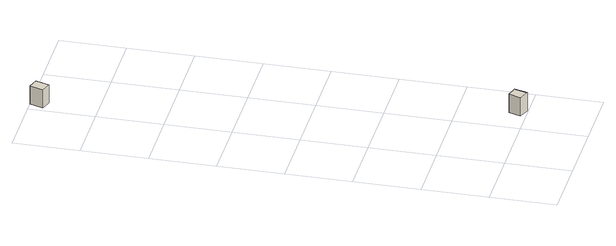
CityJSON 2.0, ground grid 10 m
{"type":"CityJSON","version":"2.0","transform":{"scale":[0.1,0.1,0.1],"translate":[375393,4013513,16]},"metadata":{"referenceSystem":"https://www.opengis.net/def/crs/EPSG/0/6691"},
"CityObjects":{
"building1":{"type":"Building","attributes":{"枝番":1,"利根川水系渡良瀬川洪水浸水想定区域（計画規模）.規模":"L1","利根川水系渡良瀬川洪水浸水想定区域（計画規模）.浸水ランク":"2","利根川水系渡良瀬川洪水浸水想定区域（計画規模）.浸水深":0.86,"利根川水系渡良瀬川洪水浸水想定区域（計画規模）.継続時間":6,"利根川水系渡良瀬川洪水浸水想定区域（想定最大規模）.規模":"L2","利根川水系渡良瀬川洪水浸水想定区域（想定最大規模）.浸水ランク":"2","利根川水系渡良瀬川洪水浸水想定区域（想定最大規模）.浸水深":2.22,"利根川水系渡良瀬川洪水浸水想定区域（想定最大規模）.継続時間":186.2,"利根川水系利根川洪水浸水想定区域（計画規模）.規模":"L1","利根川水系利根川洪水浸水想定区域（計画規模）.浸水ランク":"3","利根川水系利根川洪水浸水想定区域（計画規模）.浸水深":3.2,"利根川水系利根川洪水浸水想定区域（想定最大規模）.規模":"L2","利根川水系利根川洪水浸水想定区域（想定最大規模）.浸水ランク":"4","利根川水系利根川洪水浸水想定区域（想定最大規模）.浸水深":5.43,"BuildingDetails.prefecture":"10","BuildingDetails.city":"10207"},"geometry":[{"type":"Solid","lod":"1","boundaries":[[[[0,1,2,3]],[[2,4,5,3]],[[1,6,4,2]],[[0,7,6,1]],[[3,5,7,0]],[[4,6,7,5]]]]}]},
"building2":{"type":"Building","attributes":{"枝番":1,"利根川水系渡良瀬川洪水浸水想定区域（計画規模）.規模":"L1","利根川水系渡良瀬川洪水浸水想定区域（計画規模）.浸水ランク":"2","利根川水系渡良瀬川洪水浸水想定区域（計画規模）.浸水深":0.68,"利根川水系渡良瀬川洪水浸水想定区域（計画規模）.継続時間":3.5,"利根川水系渡良瀬川洪水浸水想定区域（想定最大規模）.規模":"L2","利根川水系渡良瀬川洪水浸水想定区域（想定最大規模）.浸水ランク":"2","利根川水系渡良瀬川洪水浸水想定区域（想定最大規模）.浸水深":1.82,"利根川水系渡良瀬川洪水浸水想定区域（想定最大規模）.継続時間":136.2,"利根川水系利根川洪水浸水想定区域（計画規模）.規模":"L1","利根川水系利根川洪水浸水想定区域（計画規模）.浸水ランク":"2","利根川水系利根川洪水浸水想定区域（計画規模）.浸水深":2.8,"利根川水系利根川洪水浸水想定区域（想定最大規模）.規模":"L2","利根川水系利根川洪水浸水想定区域（想定最大規模）.浸水ランク":"4","利根川水系利根川洪水浸水想定区域（想定最大規模）.浸水深":5.03,"BuildingDetails.prefecture":"10","BuildingDetails.city":"10207"},"geometry":[{"type":"Solid","lod":"1","boundaries":[[[[8,9,10,11]],[[10,12,13,11]],[[9,14,12,10]],[[8,15,14,9]],[[11,13,15,8]],[[12,14,15,13]]]]}]}
},
"vertices":[
[137,8,0],[144,27,0],[160,22,0],[154,2,0],[160,22,30],[154,2,30],[144,27,30],[137,8,30],
[5,679,2],[12,700,2],[28,695,2],[21,674,2],[28,695,32],[21,674,32],[12,700,32],[5,679,32]
]}
